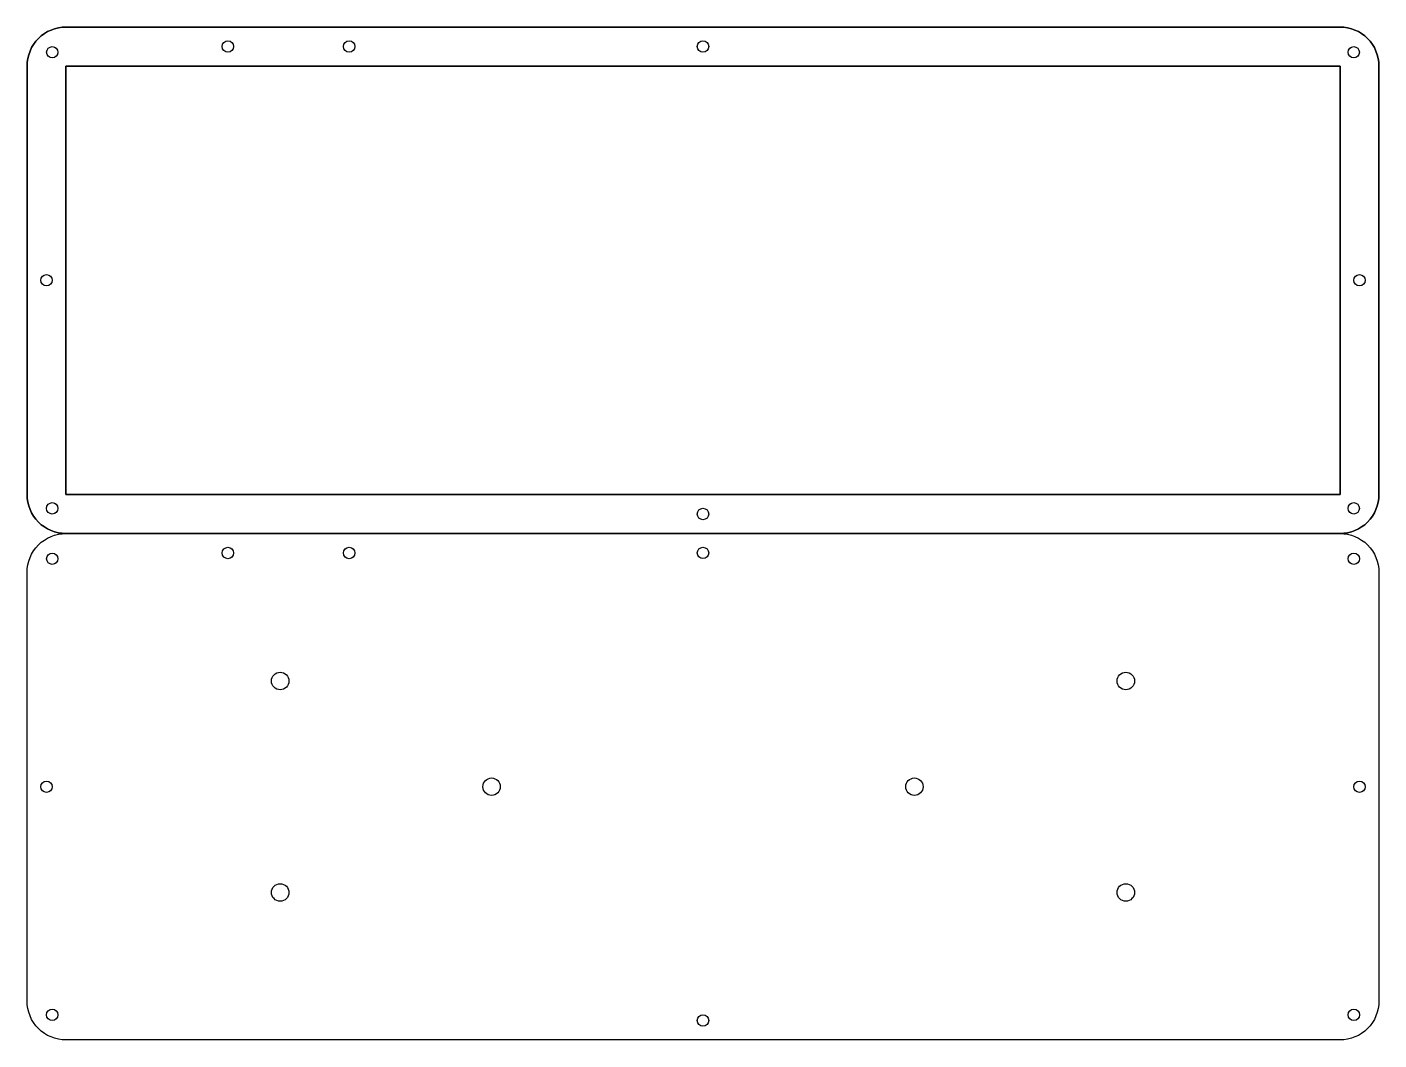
# Model space of a CAD drawing. Header units: millimetres. Extents: x 243 to 486, y -182 to 0.
import ezdxf

# ---------------------------------------------------------------- set-up
doc = ezdxf.new("R2010")
doc.units = ezdxf.units.MM
doc.layers.get('0').update_dxf_attribs({"linetype": 'CONTINUOUS'})

msp = doc.modelspace()

# ---------------------------------------------------------------- linework, layer by layer
for p, q in [((250, -84), (250, -7)), ((250, -7), (479, -7)), ((479, -7), (250, -7)), ((250, -7), (250, -84)), ((250, -7), (250, -84)), ((479, -7), (250, -7)), ((479, -7), (479, -84)), ((479, -84), (479, -7)), ((479, -84), (479, -7)), ((479, -84), (250, -84)), ((250, -84), (479, -84)), ((250, -84), (479, -84))]:
    msp.add_line(p, q)
for points in [[(479, 0, -0.414214), (486, -7), (486, -84, -0.414214), (479, -91), (250, -91, -0.414214), (243, -84), (243, -7, -0.414214), (250, 0)], [(479, 0, -0.414214), (486, -7), (486, -84, -0.414214), (479, -91), (250, -91, -0.414214), (243, -84), (243, -7, -0.414214), (250, 0)], [(486, -84), (486, -7, 0.414214), (479, 0), (250, 0, 0.414214), (243, -7), (243, -84, 0.414214), (250, -91), (479, -91, 0.414214)], [(479, -91, -0.414214), (486, -98), (486, -175, -0.414214), (479, -182), (250, -182, -0.414214), (243, -175), (243, -98, -0.414214), (250, -91)], [(479, -91, -0.414214), (486, -98), (486, -175, -0.414214), (479, -182), (250, -182, -0.414214), (243, -175), (243, -98, -0.414214), (250, -91)], [(479, -91, -0.414214), (486, -98), (486, -175, -0.414214), (479, -182), (250, -182, -0.414214), (243, -175), (243, -98, -0.414214), (250, -91)]]:
    msp.add_lwpolyline(points, format="xyb", close=True)
for centre, radius in [((247.53, -4.53), 1.02), ((247.53, -4.53), 1.02), ((247.53, -4.53), 1.02), ((279.11, -3.5), 1.03), ((279.11, -3.5), 1.03), ((279.11, -3.5), 1.03), ((300.89, -3.5), 1.03), ((300.89, -3.5), 1.03), ((300.89, -3.5), 1.03), ((364.5, -3.5), 1.02), ((364.5, -3.5), 1.02), ((364.5, -3.5), 1.02), ((481.47, -4.53), 1.02), ((481.47, -4.53), 1.02), ((481.47, -4.53), 1.02), ((246.5, -45.5), 1.02), ((246.5, -45.5), 1.02), ((246.5, -45.5), 1.02), ((482.5, -45.5), 1.02), ((482.5, -45.5), 1.02), ((482.5, -45.5), 1.02), ((247.53, -86.48), 1.03), ((247.53, -86.48), 1.03), ((247.53, -86.48), 1.03), ((364.5, -87.5), 1.03), ((364.5, -87.5), 1.03), ((364.5, -87.5), 1.03), ((481.47, -86.48), 1.02), ((481.47, -86.48), 1.02), ((481.47, -86.48), 1.02), ((247.53, -95.53), 1.02), ((247.53, -95.53), 1.02), ((247.53, -95.53), 1.02), ((279.11, -94.5), 1.03), ((279.11, -94.5), 1.03), ((279.11, -94.5), 1.03), ((300.89, -94.5), 1.03), ((300.89, -94.5), 1.03), ((300.89, -94.5), 1.03), ((364.5, -94.5), 1.02), ((364.5, -94.5), 1.02), ((364.5, -94.5), 1.02), ((481.48, -95.53), 1.02), ((481.48, -95.53), 1.02), ((481.48, -95.53), 1.02), ((288.5, -117.5), 1.57), ((288.5, -117.5), 1.57), ((288.5, -117.5), 1.57), ((440.5, -117.5), 1.57), ((440.5, -117.5), 1.57), ((440.5, -117.5), 1.57), ((246.5, -136.5), 1.02), ((246.5, -136.5), 1.02), ((246.5, -136.5), 1.02), ((326.5, -136.5), 1.57), ((326.5, -136.5), 1.57), ((326.5, -136.5), 1.57), ((402.5, -136.5), 1.57), ((402.5, -136.5), 1.57), ((402.5, -136.5), 1.57), ((482.5, -136.5), 1.02), ((482.5, -136.5), 1.02), ((482.5, -136.5), 1.02), ((288.5, -155.5), 1.57), ((288.5, -155.5), 1.57), ((288.5, -155.5), 1.57), ((440.5, -155.5), 1.57), ((440.5, -155.5), 1.57), ((440.5, -155.5), 1.57), ((247.53, -177.48), 1.03), ((247.53, -177.48), 1.03), ((247.53, -177.48), 1.03), ((481.48, -177.48), 1.02), ((481.48, -177.48), 1.02), ((481.48, -177.48), 1.02), ((364.5, -178.5), 1.03), ((364.5, -178.5), 1.03), ((364.5, -178.5), 1.03)]:
    msp.add_circle(centre, radius)

doc.saveas('drawing.dxf')
